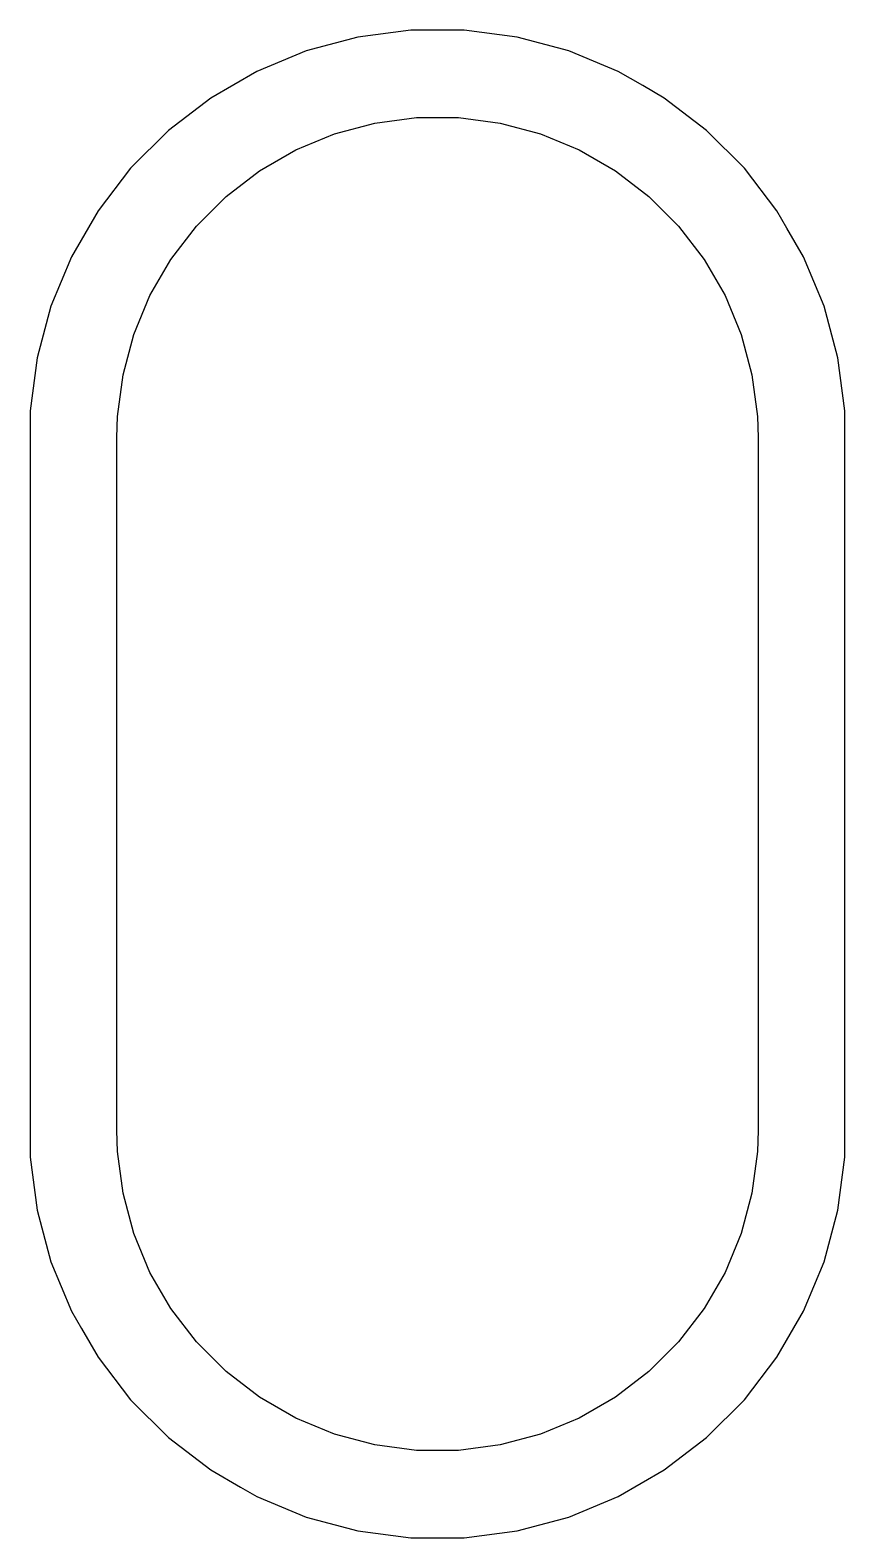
# Model space of a CAD drawing. Extents: x 280 to 530, y -238 to -79.
# Drawn here: x 312.88 to 317.59, y -218.36 to -209.66 of the extents above; entities that cross this region are included whole.
import ezdxf

# ---------------------------------------------------------------- set-up
doc = ezdxf.new("R2010")
doc.units = 0
doc.layers.add('BLACK', color=7, linetype='CONTINUOUS')

msp = doc.modelspace()

# ---------------------------------------------------------------- linework, layer by layer
at = {"layer": 'BLACK', "linetype": 'CONTINUOUS'}
for p, q in [((315.08093, -209.659501), (314.775457, -209.699717)), ((315.080934, -209.6595), (315.08093, -209.659501)), ((315.08094, -209.6595), (315.080934, -209.6595)), ((315.38906, -209.6595), (315.08094, -209.6595)), ((315.389066, -209.6595), (315.38906, -209.6595)), ((315.389069, -209.659501), (315.389066, -209.6595)), ((315.694542, -209.699717), (315.389069, -209.659501)), ((314.477837, -209.779464), (314.193173, -209.897376)), ((314.775457, -209.699717), (314.477837, -209.779464)), ((315.992162, -209.779464), (315.694542, -209.699717)), ((316.276826, -209.897376), (315.992162, -209.779464)), ((314.193162, -209.897381), (313.926325, -210.051441)), ((314.193173, -209.897376), (314.193162, -209.897381)), ((316.276837, -209.897381), (316.276826, -209.897376)), ((316.419007, -209.979464), (316.276837, -209.897381)), ((316.54367, -210.051438), (316.419007, -209.979464)), ((313.926325, -210.051441), (313.681884, -210.239007)), ((316.543673, -210.05144), (316.54367, -210.051438)), ((316.543674, -210.051441), (316.543673, -210.05144)), ((316.788115, -210.239007), (316.543674, -210.051441)), ((314.640337, -210.258179), (314.874083, -210.195547)), ((314.874083, -210.195547), (315.114004, -210.163961)), ((315.114004, -210.163961), (315.355996, -210.163961)), ((315.355996, -210.163961), (315.595917, -210.195547)), ((315.595917, -210.195547), (315.829663, -210.258179)), ((313.681877, -210.239013), (313.464013, -210.456877)), ((313.681884, -210.239007), (313.681877, -210.239013)), ((314.416766, -210.350785), (314.640337, -210.258179)), ((315.829663, -210.258179), (316.053234, -210.350785)), ((316.788122, -210.239013), (316.788115, -210.239007)), ((317.005986, -210.456877), (316.788122, -210.239013)), ((314.207195, -210.471781), (314.416766, -210.350785)), ((316.053234, -210.350785), (316.262805, -210.471781)), ((313.464007, -210.456884), (313.276441, -210.701325)), ((313.464013, -210.456877), (313.464007, -210.456884)), ((314.01521, -210.619096), (314.207195, -210.471781)), ((316.262805, -210.471781), (316.45479, -210.619096)), ((317.005991, -210.456883), (317.005986, -210.456877)), ((317.193562, -210.70133), (317.005991, -210.456883)), ((313.844096, -210.79021), (314.01521, -210.619096)), ((316.45479, -210.619096), (316.625904, -210.79021)), ((313.276441, -210.701325), (313.122381, -210.968162)), ((317.251294, -210.801325), (317.193562, -210.70133)), ((313.696781, -210.982195), (313.844096, -210.79021)), ((316.625904, -210.79021), (316.773219, -210.982195)), ((317.347618, -210.968162), (317.251294, -210.801325)), ((313.122376, -210.968173), (313.004464, -211.252837)), ((313.122381, -210.968162), (313.122376, -210.968173)), ((313.575785, -211.191766), (313.696781, -210.982195)), ((316.773219, -210.982195), (316.894215, -211.191766)), ((317.34762, -210.968167), (317.347618, -210.968162)), ((317.347622, -210.96817), (317.34762, -210.968167)), ((317.465535, -211.252836), (317.347622, -210.96817)), ((313.004464, -211.252837), (312.924717, -211.550457)), ((313.483179, -211.415337), (313.575785, -211.191766)), ((316.894215, -211.191766), (316.986821, -211.415337)), ((317.545282, -211.550456), (317.465535, -211.252836)), ((313.420547, -211.649083), (313.483179, -211.415337)), ((316.986821, -211.415337), (317.049453, -211.649083)), ((312.924717, -211.550457), (312.884501, -211.85593)), ((317.5855, -211.85594), (317.545282, -211.550456)), ((313.388961, -211.889004), (313.420547, -211.649083)), ((317.049453, -211.649083), (317.081039, -211.889004)), ((312.884501, -211.85593), (312.8845, -211.855946)), ((312.8845, -211.855946), (312.8845, -216.164053)), ((317.5855, -212.055946), (317.5855, -211.85594)), ((313.385, -212.01), (313.388961, -211.889004)), ((317.081039, -211.889004), (317.085, -212.01)), ((313.385, -216.01), (313.385, -212.01)), ((317.085, -212.01), (317.085, -216.01)), ((317.5855, -216.16406), (317.5855, -212.055946)), ((313.388961, -216.130996), (313.385, -216.01)), ((317.085, -216.01), (317.081039, -216.130996)), ((313.420547, -216.370917), (313.388961, -216.130996)), ((317.081039, -216.130996), (317.049453, -216.370917)), ((312.8845, -216.164053), (312.884501, -216.164069)), ((312.884501, -216.164069), (312.924717, -216.469542)), ((317.545282, -216.469544), (317.5855, -216.16406)), ((313.483179, -216.604663), (313.420547, -216.370917)), ((317.049453, -216.370917), (316.986821, -216.604663)), ((312.924717, -216.469542), (313.004464, -216.767162)), ((317.465535, -216.767164), (317.545282, -216.469544)), ((313.575785, -216.828234), (313.483179, -216.604663)), ((316.986821, -216.604663), (316.894215, -216.828234)), ((313.004464, -216.767162), (313.122376, -217.051826)), ((313.696781, -217.037805), (313.575785, -216.828234)), ((316.894215, -216.828234), (316.773219, -217.037805)), ((317.347622, -217.05183), (317.465535, -216.767164)), ((313.122376, -217.051826), (313.122381, -217.051837)), ((313.122381, -217.051837), (313.180113, -217.15183)), ((313.844096, -217.22979), (313.696781, -217.037805)), ((316.773219, -217.037805), (316.625904, -217.22979)), ((317.193562, -217.31867), (317.347622, -217.05183)), ((313.180113, -217.15183), (313.276438, -217.31867)), ((314.01521, -217.400904), (313.844096, -217.22979)), ((316.625904, -217.22979), (316.45479, -217.400904)), ((313.276438, -217.31867), (313.27644, -217.318673)), ((313.27644, -217.318673), (313.276441, -217.318674)), ((313.276441, -217.318674), (313.464007, -217.563115)), ((317.005991, -217.563117), (317.193562, -217.31867)), ((314.207195, -217.548219), (314.01521, -217.400904)), ((316.45479, -217.400904), (316.262805, -217.548219)), ((313.464007, -217.563115), (313.464013, -217.563122)), ((313.464013, -217.563122), (313.681877, -217.780986)), ((314.416766, -217.669215), (314.207195, -217.548219)), ((316.262805, -217.548219), (316.053234, -217.669215)), ((316.788117, -217.780991), (317.005991, -217.563117)), ((314.640337, -217.761821), (314.416766, -217.669215)), ((316.053234, -217.669215), (315.829663, -217.761821)), ((313.681877, -217.780986), (313.681883, -217.780991)), ((313.681883, -217.780991), (313.92633, -217.968562)), ((314.874083, -217.824453), (314.640337, -217.761821)), ((315.829663, -217.761821), (315.595917, -217.824453)), ((316.54367, -217.968562), (316.788117, -217.780991)), ((315.114004, -217.856039), (314.874083, -217.824453)), ((315.355996, -217.856039), (315.114004, -217.856039)), ((315.595917, -217.824453), (315.355996, -217.856039)), ((313.92633, -217.968562), (314.09783, -218.067578)), ((316.27683, -218.122622), (316.54367, -217.968562)), ((314.09783, -218.067578), (314.193162, -218.122618)), ((314.193162, -218.122618), (314.193167, -218.12262)), ((314.193167, -218.12262), (314.19317, -218.122622)), ((314.19317, -218.122622), (314.477836, -218.240535)), ((315.992164, -218.240535), (316.27683, -218.122622)), ((314.477836, -218.240535), (314.775456, -218.320282)), ((315.694544, -218.320282), (315.992164, -218.240535)), ((314.775456, -218.320282), (315.08094, -218.3605)), ((315.08094, -218.3605), (315.080947, -218.3605)), ((315.080947, -218.3605), (315.389053, -218.3605)), ((315.389053, -218.3605), (315.38906, -218.3605)), ((315.38906, -218.3605), (315.694544, -218.320282))]:
    msp.add_line(p, q, dxfattribs=at)

doc.saveas('drawing.dxf')
